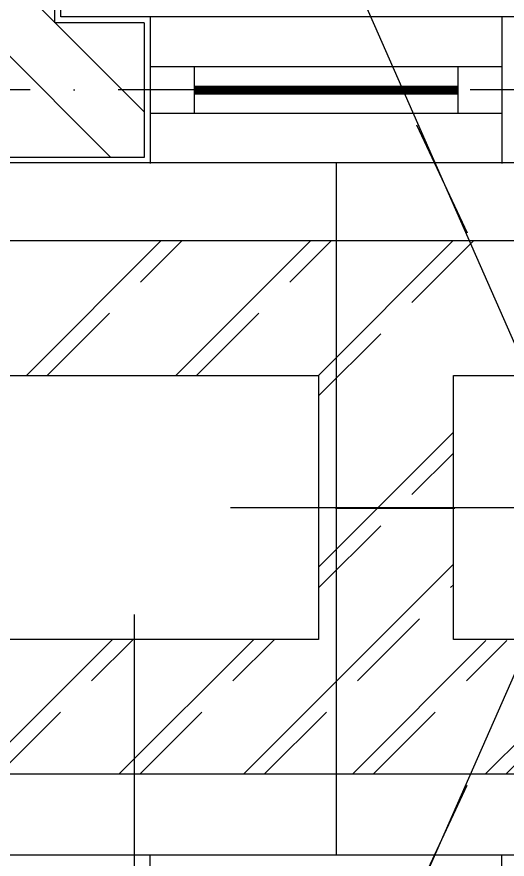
# Model space of a CAD drawing. Extents: x -437689 to -407696, y -55787 to -37037.
# Drawn here: x -434290 to -433871, y -41457 to -40739 of the extents above; entities that cross this region are included whole.
import ezdxf

# ---------------------------------------------------------------- set-up
doc = ezdxf.new("R2010")
doc.units = 0
doc.header["$LTSCALE"] = 150
doc.header["$MEASUREMENT"] = 0
for name, pattern in [('DASHDOT', [1, 0.5, -0.25, 0, -0.25]), ('DASHED', [0.75, 0.5, -0.25]), ('HIDDEN', [9.525, 6.35, -3.175])]:
    doc.linetypes.add(name, pattern=pattern)
doc.layers.get('0').update_dxf_attribs({"linetype": 'CONTINUOUS'})
for name, color, linetype in [('DR', 6, 'CONTINUOUS'), ('GRID', 252, 'DASHDOT'), ('HAT', 9, 'CONTINUOUS'), ('VENT', 8, 'HIDDEN'), ('WALL', 7, 'CONTINUOUS'), ('WIN-1', 56, 'CONTINUOUS')]:
    doc.layers.add(name, color=color, linetype=linetype)

msp = doc.modelspace()

# ---------------------------------------------------------------- linework, layer by layer
for p, q in [((-434597.02, -40929.19), (-433917.02, -40929.19)), ((-434032.02, -40929.19), (-433352.02, -40929.19)), ((-434482.02, -41044.19), (-434032.02, -41044.19)), ((-434032.02, -41044.19), (-434032.02, -41269.19)), ((-433917.02, -41269.19), (-433917.02, -41044.19)), ((-433917.02, -41044.19), (-433467.02, -41044.19)), ((-434032.02, -41269.19), (-434482.02, -41269.19)), ((-433467.02, -41269.19), (-433917.02, -41269.19)), ((-433917.02, -41384.19), (-434597.02, -41384.19)), ((-433352.02, -41384.19), (-434032.02, -41384.19))]:
    msp.add_line(p, q)
at = {"layer": 'DR', "linetype": 'CONTINUOUS', "ltscale": 900}
for p, q in [((-434027.09, -40649.07), (-433835.77, -41083.63)), ((-434016.79, -41453.08), (-434016.79, -40863.08)), ((-434107.09, -41156.69), (-433833.53, -41156.69)), ((-434027.09, -41667.09), (-433835.77, -41232.53)), ((-434189.01, -43309.04), (-434189.01, -41247.93))]:
    msp.add_line(p, q, dxfattribs=at)
at = {"layer": 'DR'}
for p, q in [((-433948.45, -40830.51), (-433905.27, -40922.74)), ((-434017.55, -41157.44), (-433915.71, -41157.44)), ((-433948.45, -41485.66), (-433905.27, -41393.43))]:
    msp.add_line(p, q, dxfattribs=at)
at = {"layer": 'GRID', "color": 9}
msp.add_line((-432777.17, -40800.8), (-436565.54, -40800.8), dxfattribs=at)
at = {"layer": 'HAT'}
for p, q in [((-434281.24, -41044.19), (-434166.24, -40929.19)), ((-434153.78, -41044.19), (-434038.78, -40929.19)), ((-434032.23, -41044.19), (-433917.23, -40929.19)), ((-434032.02, -41207.71), (-433917.02, -41092.71)), ((-434096.18, -41384.19), (-433917.02, -41205.03)), ((-434322.97, -41384.19), (-434207.97, -41269.19)), ((-434202.39, -41384.19), (-434087.39, -41269.19)), ((-434003.24, -41384.19), (-433889.28, -41270.24)), ((-433889.94, -41384.19), (-433775.99, -41270.24))]:
    msp.add_line(p, q, dxfattribs=at)
at = {"layer": 'HAT', "linetype": 'DASHED'}
for p, q in [((-434263.56, -41044.19), (-434148.56, -40929.19)), ((-434136.11, -41044.19), (-434021.11, -40929.19)), ((-434032.02, -41061.66), (-433899.55, -40929.19)), ((-434032.02, -41225.39), (-433917.02, -41110.39)), ((-434078.5, -41384.19), (-433917.02, -41222.71)), ((-434305.3, -41384.19), (-434190.3, -41269.19)), ((-434184.71, -41384.19), (-434069.71, -41269.19)), ((-433985.56, -41384.19), (-433871.61, -41270.24)), ((-433872.26, -41384.19), (-433758.31, -41270.24))]:
    msp.add_line(p, q, dxfattribs=at)
at = {"layer": 'VENT', "const_width": 7.5}
msp.add_lwpolyline([(-433913.29, -40801.02), (-434138.29, -40801.02)], dxfattribs=at)
at = {"layer": 'WALL'}
for p, q in [((-434257.04, -40743.52), (-434257.04, -40068.52)), ((-434180.79, -40743.52), (-434257.04, -40743.52)), ((-434180.79, -40858.52), (-434390.79, -40858.52))]:
    msp.add_line(p, q, dxfattribs=at)
at = {"layer": 'WALL', "color": 9}
for p, q in [((-434252.04, -40738.52), (-434252.04, -40073.52)), ((-433799.54, -40738.52), (-434252.04, -40738.52)), ((-433274.54, -40863.08), (-435242.04, -40863.08)), ((-433274.54, -41453.08), (-435242.04, -41453.08))]:
    msp.add_line(p, q, dxfattribs=at)
at = {"layer": 'WALL', "color": 9, "linetype": 'DASHDOT', "ltscale": 900}
for p, q in [((-434314.54, -40685.83), (-434257.04, -40743.33)), ((-434324.2, -40743.52), (-434209.2, -40858.52)), ((-434256.85, -40743.52), (-434180.79, -40819.58)), ((-434175.79, -41578.08), (-434175.79, -41453.08)), ((-433875.79, -41578.08), (-433875.79, -41453.08))]:
    msp.add_line(p, q, dxfattribs=at)
at = {"layer": 'WALL', "linetype": 'DASHDOT', "ltscale": 900}
for p, q in [((-434175.79, -40738.52), (-434175.79, -40863.52)), ((-433875.79, -40738.52), (-433875.79, -40863.52)), ((-434180.79, -40743.52), (-434180.79, -40858.52))]:
    msp.add_line(p, q, dxfattribs=at)
at = {"layer": 'WALL', "linetype": 'CONTINUOUS', "ltscale": 900}
for p, q in [((-434175.79, -40740.91), (-434175.79, -40858.52)), ((-433875.79, -40740.91), (-433875.79, -40858.52)), ((-434138.29, -40781.02), (-434138.29, -40821.02)), ((-433913.29, -40781.02), (-433913.29, -40821.02))]:
    msp.add_line(p, q, dxfattribs=at)
at = {"layer": 'WIN-1'}
for p, q in [((-433875.79, -40781.02), (-434175.79, -40781.02)), ((-433875.79, -40821.02), (-434175.79, -40821.02))]:
    msp.add_line(p, q, dxfattribs=at)

doc.saveas('drawing.dxf')
